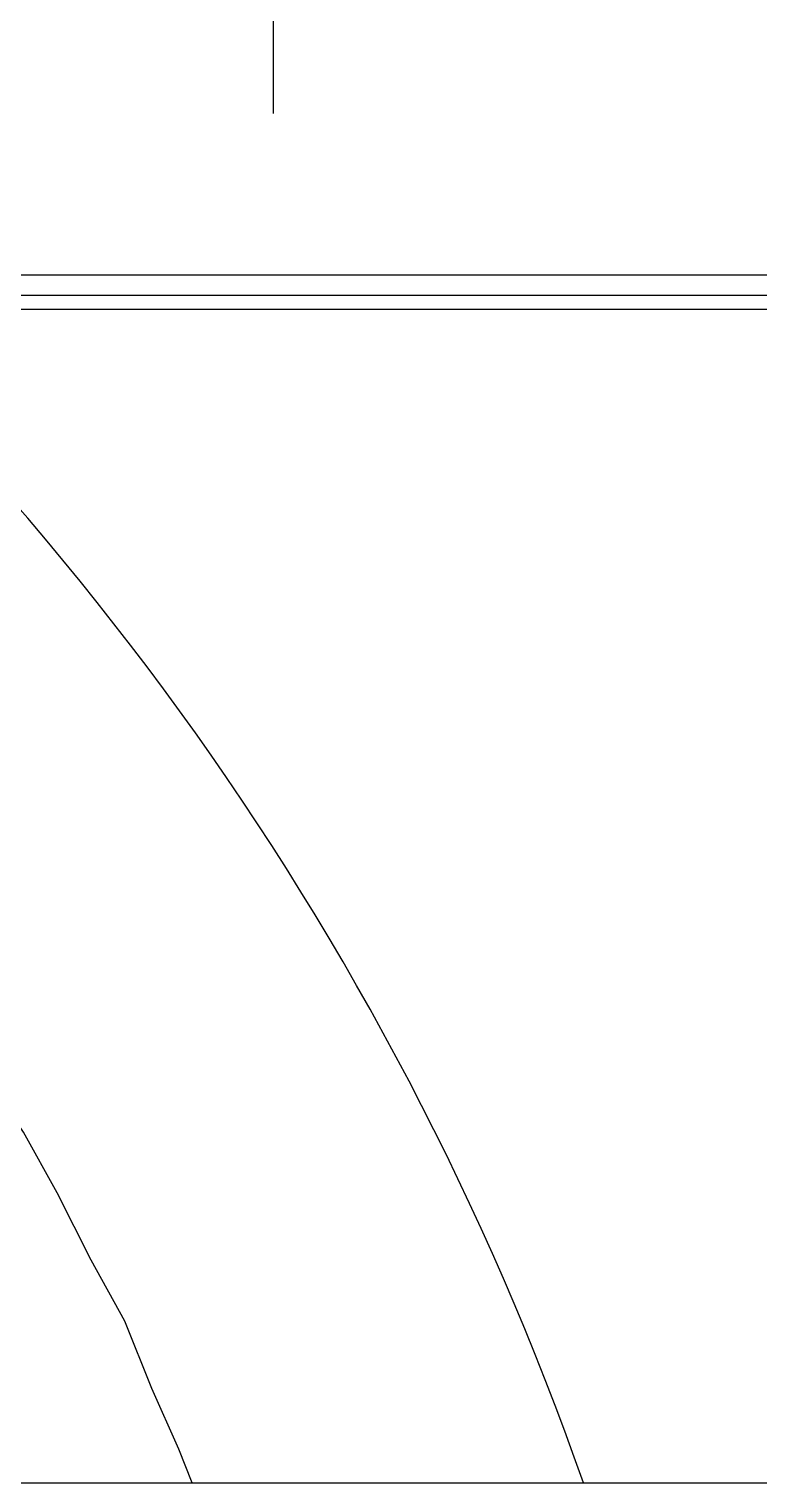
# Model space of a CAD drawing. Header units: millimetres. Extents: x -62354 to 129108, y -71259 to 35407.
# Drawn here: x 15236 to 15369.6, y -4990.8 to -4724.7 of the extents above; entities that cross this region are included whole.
import ezdxf

# ---------------------------------------------------------------- set-up
doc = ezdxf.new("R2010")
doc.units = ezdxf.units.MM
doc.header["$MEASUREMENT"] = 0
doc.layers.add('1st FL Layout xrf$0$CR-Machine', color=7, linetype='Continuous', transparency=0.5)

# ---------------------------------------------------------------- blocks, each defined once
blk = doc.blocks.new('1st FL Layout xrf$0$M6')
blk.add_line((-9200.28352687897, 1893.020752117294), (-9200.466283950613, 1893.020752117294))
at = {"color": 253}
blk.add_lwpolyline([(-9200.392193245892, 1893.084964061385), (-9200.392193245892, 1893.054092934418)], dxfattribs=at)
blk.add_lwpolyline([(-9200.335390372275, 1892.803419383449, 0.1460325802959344), (-9200.520617134074, 1893.059032314733), (-9200.524321669309, 1893.059032314733), (-9200.525556514389, 1893.057797469654), (-9200.534200429938, 1893.057797469654), (-9200.534200429938, 1893.060267159811)], format="xyb")
for points in [[(-9200.287231414206, 1893.02445665253), (-9200.466283950613, 1893.02445665253)], [(-9200.466283950613, 1893.02445665253), (-9200.466283950613, 1893.018282427137), (-9200.281057188813, 1893.018282427137)], [(-9200.407011386837, 1892.803419383449), (-9200.409481076993, 1892.809593608843), (-9200.414420457308, 1892.820707214551), (-9200.419359837622, 1892.833055665337), (-9200.425534063017, 1892.844169271045), (-9200.43170828841, 1892.856517721832), (-9200.437882513803, 1892.86763132754), (-9200.445291584276, 1892.878744933248), (-9200.452700654747, 1892.889858538956), (-9200.46010972522, 1892.900972144664), (-9200.467518795691, 1892.910850905293), (-9200.474927866162, 1892.921964511001), (-9200.500859612815, 1892.951600792889), (-9200.509503528365, 1892.961479553518), (-9200.511973218523, 1892.962714398597)], [(-9202.183953455033, 1892.803419383449), (-9199.714263297707, 1892.803419383449)]]:
    blk.add_lwpolyline(points)
blk = doc.blocks.new('1st FL Layout xrf')
at = {"layer": '1st FL Layout xrf$0$CR-Machine', "xscale": 1000, "yscale": 1000, "zscale": 1000}
blk.add_blockref('1st FL Layout xrf$0$M6', (9215672.845676558, -1897794.246602501), dxfattribs=at)

msp = doc.modelspace()

# ---------------------------------------------------------------- block references
msp.add_blockref('1st FL Layout xrf', (0, 0))

doc.saveas('drawing.dxf')
